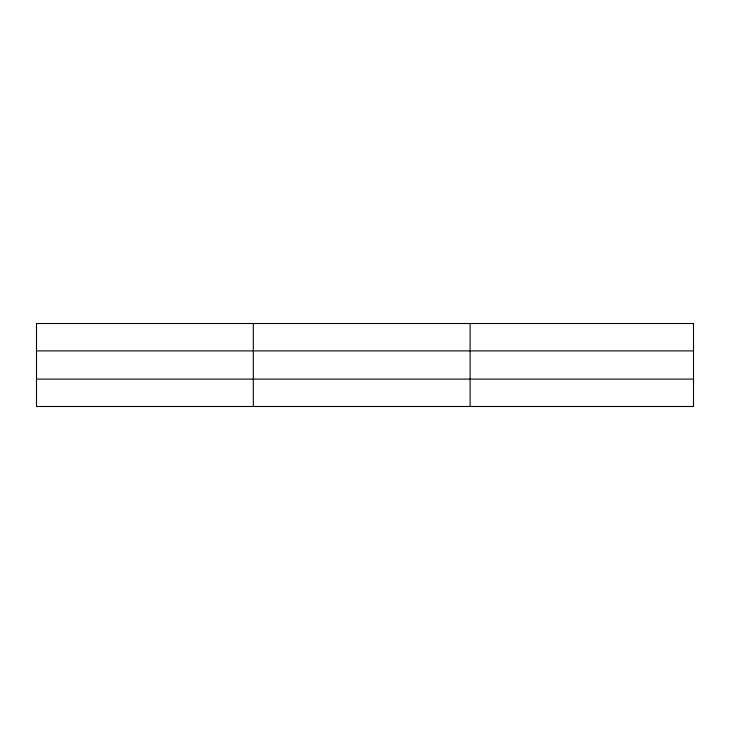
<?xml version="1.0" encoding="UTF-8"?>
<svg xmlns="http://www.w3.org/2000/svg" width="730" height="730" viewBox="0 0 730 730"><rect width="100%" height="100%" fill="white"/><g stroke="black" fill="none" stroke-linecap="round" stroke-linejoin="round"><path stroke-width="1.09" d="M253.31 406.491L253.31 323.509M470.12 406.491L470.12 323.509M36.5 350.893L693.5 350.893M36.5 379.107L693.5 379.107M693.5 323.509L693.5 406.491L36.5 406.491L36.5 323.509L693.5 323.509"/></g></svg>
